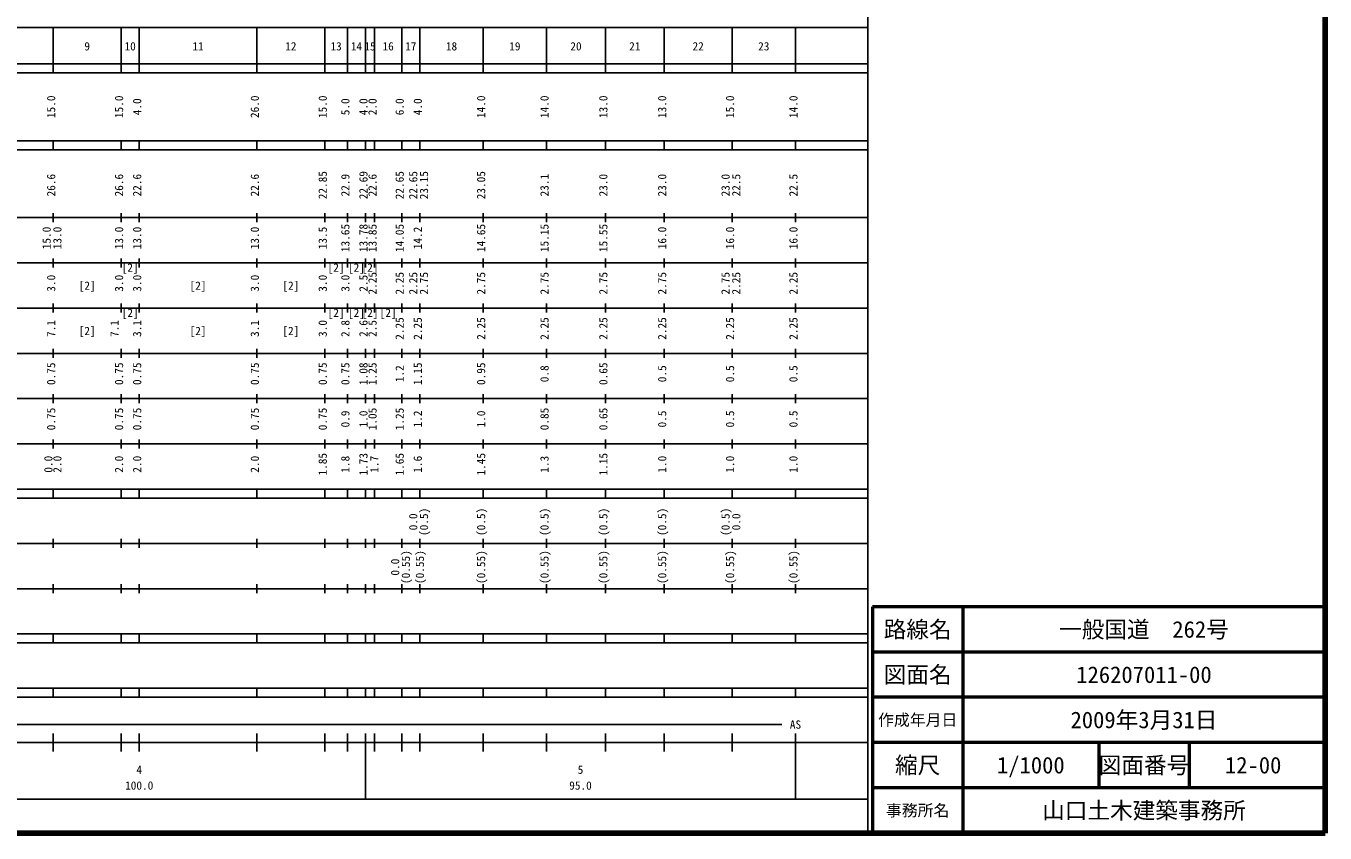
# Model space of a CAD drawing. Units: millimetres on the paper, enlarged 1000 times. Extents: x 40000 to 680000, y 20000 to 380000.
# Drawn here: x 392983 to 680000, y 20000 to 198357 of the extents above; entities that cross this region are included whole.
import ezdxf
from ezdxf.enums import TextEntityAlignment as Align

# ---------------------------------------------------------------- set-up
doc = ezdxf.new("R2010")
doc.units = ezdxf.units.MM
doc.header["$LTSCALE"] = 1000
for name, color, linetype, lineweight in [('M-TTL', 2, 'Continuous', 140), ('M-TTL-BAND', 7, 'Continuous', 25), ('M-TTL-FRAM', 2, 'Continuous', 50), ('M-TTL-LINE', 7, 'Continuous', 50)]:
    doc.layers.add(name, color=color, linetype=linetype, lineweight=lineweight)
doc.layers.add('M-TTL-TXT', color=7, linetype='Continuous')
doc.styles.add('ＭＳ ゴシック', font='')
doc.styles.get('ＭＳ ゴシック').set_extended_font_data('MS Gothic')

msp = doc.modelspace()

# ---------------------------------------------------------------- linework, layer by layer
at = {"layer": 'M-TTL'}
for p, q in [((680000, 20000), (680000, 380000)), ((40000, 20000), (680000, 20000))]:
    msp.add_line(p, q, dxfattribs=at)
at = {"layer": 'M-TTL-BAND'}
for p, q in [((579000, 20000), (579000, 370000)), ((68000, 198000), (579000, 198000)), ((399000, 188000), (399000, 198000)), ((414000, 188000), (414000, 198000)), ((418000, 188000), (418000, 198000)), ((444000, 188000), (444000, 198000)), ((459000, 188000), (459000, 198000)), ((464000, 188000), (464000, 198000)), ((468000, 188000), (468000, 198000)), ((470000, 188000), (470000, 198000)), ((476000, 188000), (476000, 198000)), ((480000, 188000), (480000, 198000)), ((494000, 188000), (494000, 198000)), ((508000, 188000), (508000, 198000)), ((521000, 188000), (521000, 198000)), ((534000, 188000), (534000, 198000)), ((549000, 188000), (549000, 198000)), ((563000, 188000), (563000, 198000)), ((40000, 190000), (579000, 190000)), ((40000, 188000), (579000, 188000)), ((40000, 173000), (579000, 173000)), ((399000, 171000), (399000, 173000)), ((414000, 171000), (414000, 173000)), ((418000, 171000), (418000, 173000)), ((444000, 171000), (444000, 173000)), ((459000, 171000), (459000, 173000)), ((464000, 171000), (464000, 173000)), ((468000, 171000), (468000, 173000)), ((470000, 171000), (470000, 173000)), ((476000, 171000), (476000, 173000)), ((480000, 171000), (480000, 173000)), ((494000, 171000), (494000, 173000)), ((508000, 171000), (508000, 173000)), ((521000, 171000), (521000, 173000)), ((534000, 171000), (534000, 173000)), ((549000, 171000), (549000, 173000)), ((563000, 171000), (563000, 173000)), ((40000, 171000), (579000, 171000)), ((40000, 156000), (579000, 156000)), ((399000, 155000), (399000, 157000)), ((414000, 155000), (414000, 157000)), ((418000, 155000), (418000, 157000)), ((444000, 155000), (444000, 157000)), ((459000, 155000), (459000, 157000)), ((464000, 155000), (464000, 157000)), ((468000, 155000), (468000, 157000)), ((470000, 155000), (470000, 157000)), ((476000, 155000), (476000, 157000)), ((480000, 155000), (480000, 157000)), ((494000, 155000), (494000, 157000)), ((508000, 155000), (508000, 157000)), ((521000, 155000), (521000, 157000)), ((534000, 155000), (534000, 157000)), ((549000, 155000), (549000, 157000)), ((563000, 155000), (563000, 157000)), ((399000, 145000), (399000, 147000)), ((414000, 145000), (414000, 147000)), ((418000, 145000), (418000, 147000)), ((444000, 145000), (444000, 147000)), ((459000, 145000), (459000, 147000)), ((464000, 145000), (464000, 147000)), ((468000, 145000), (468000, 147000)), ((470000, 145000), (470000, 147000)), ((476000, 145000), (476000, 147000)), ((480000, 145000), (480000, 147000)), ((494000, 145000), (494000, 147000)), ((508000, 145000), (508000, 147000)), ((521000, 145000), (521000, 147000)), ((534000, 145000), (534000, 147000)), ((549000, 145000), (549000, 147000)), ((563000, 145000), (563000, 147000)), ((46000, 146000), (579000, 146000)), ((52000, 136000), (579000, 136000)), ((399000, 135000), (399000, 137000)), ((414000, 135000), (414000, 137000)), ((418000, 135000), (418000, 137000)), ((444000, 135000), (444000, 137000)), ((459000, 135000), (459000, 137000)), ((464000, 135000), (464000, 137000)), ((468000, 135000), (468000, 137000)), ((470000, 135000), (470000, 137000)), ((476000, 135000), (476000, 137000)), ((480000, 135000), (480000, 137000)), ((494000, 135000), (494000, 137000)), ((508000, 135000), (508000, 137000)), ((521000, 135000), (521000, 137000)), ((534000, 135000), (534000, 137000)), ((549000, 135000), (549000, 137000)), ((563000, 135000), (563000, 137000)), ((399000, 125000), (399000, 127000)), ((414000, 125000), (414000, 127000)), ((418000, 125000), (418000, 127000)), ((444000, 125000), (444000, 127000)), ((459000, 125000), (459000, 127000)), ((464000, 125000), (464000, 127000)), ((468000, 125000), (468000, 127000)), ((470000, 125000), (470000, 127000)), ((476000, 125000), (476000, 127000)), ((480000, 125000), (480000, 127000)), ((494000, 125000), (494000, 127000)), ((508000, 125000), (508000, 127000)), ((521000, 125000), (521000, 127000)), ((534000, 125000), (534000, 127000)), ((549000, 125000), (549000, 127000)), ((563000, 125000), (563000, 127000)), ((46000, 126000), (579000, 126000)), ((52000, 116000), (579000, 116000)), ((399000, 115000), (399000, 117000)), ((414000, 115000), (414000, 117000)), ((418000, 115000), (418000, 117000)), ((444000, 115000), (444000, 117000)), ((459000, 115000), (459000, 117000)), ((464000, 115000), (464000, 117000)), ((468000, 115000), (468000, 117000)), ((470000, 115000), (470000, 117000)), ((476000, 115000), (476000, 117000)), ((480000, 115000), (480000, 117000)), ((494000, 115000), (494000, 117000)), ((508000, 115000), (508000, 117000)), ((521000, 115000), (521000, 117000)), ((534000, 115000), (534000, 117000)), ((549000, 115000), (549000, 117000)), ((563000, 115000), (563000, 117000)), ((399000, 105000), (399000, 107000)), ((414000, 105000), (414000, 107000)), ((418000, 105000), (418000, 107000)), ((444000, 105000), (444000, 107000)), ((459000, 105000), (459000, 107000)), ((464000, 105000), (464000, 107000)), ((468000, 105000), (468000, 107000)), ((470000, 105000), (470000, 107000)), ((476000, 105000), (476000, 107000)), ((480000, 105000), (480000, 107000)), ((494000, 105000), (494000, 107000)), ((508000, 105000), (508000, 107000)), ((521000, 105000), (521000, 107000)), ((534000, 105000), (534000, 107000)), ((549000, 105000), (549000, 107000)), ((563000, 105000), (563000, 107000)), ((46000, 106000), (579000, 106000)), ((40000, 96000), (579000, 96000)), ((399000, 94000), (399000, 96000)), ((414000, 94000), (414000, 96000)), ((418000, 94000), (418000, 96000)), ((444000, 94000), (444000, 96000)), ((459000, 94000), (459000, 96000)), ((464000, 94000), (464000, 96000)), ((468000, 94000), (468000, 96000)), ((470000, 94000), (470000, 96000)), ((476000, 94000), (476000, 96000)), ((480000, 94000), (480000, 96000)), ((494000, 94000), (494000, 96000)), ((508000, 94000), (508000, 96000)), ((521000, 94000), (521000, 96000)), ((534000, 94000), (534000, 96000)), ((549000, 94000), (549000, 96000)), ((563000, 94000), (563000, 96000)), ((40000, 94000), (579000, 94000)), ((49000, 84000), (579000, 84000)), ((399000, 83000), (399000, 85000)), ((414000, 83000), (414000, 85000)), ((418000, 83000), (418000, 85000)), ((444000, 83000), (444000, 85000)), ((459000, 83000), (459000, 85000)), ((464000, 83000), (464000, 85000)), ((468000, 83000), (468000, 85000)), ((470000, 83000), (470000, 85000)), ((476000, 83000), (476000, 85000)), ((480000, 83000), (480000, 85000)), ((494000, 83000), (494000, 85000)), ((508000, 83000), (508000, 85000)), ((521000, 83000), (521000, 85000)), ((534000, 83000), (534000, 85000)), ((549000, 83000), (549000, 85000)), ((563000, 83000), (563000, 85000)), ((399000, 73000), (399000, 75000)), ((414000, 73000), (414000, 75000)), ((418000, 73000), (418000, 75000)), ((444000, 73000), (444000, 75000)), ((459000, 73000), (459000, 75000)), ((464000, 73000), (464000, 75000)), ((468000, 73000), (468000, 75000)), ((470000, 73000), (470000, 75000)), ((476000, 73000), (476000, 75000)), ((480000, 73000), (480000, 75000)), ((494000, 73000), (494000, 75000)), ((508000, 73000), (508000, 75000)), ((521000, 73000), (521000, 75000)), ((534000, 73000), (534000, 75000)), ((549000, 73000), (549000, 75000)), ((563000, 73000), (563000, 75000)), ((40000, 74000), (579000, 74000)), ((40000, 64000), (579000, 64000)), ((399000, 62000), (399000, 64000)), ((414000, 62000), (414000, 64000)), ((418000, 62000), (418000, 64000)), ((444000, 62000), (444000, 64000)), ((459000, 62000), (459000, 64000)), ((464000, 62000), (464000, 64000)), ((468000, 62000), (468000, 64000)), ((470000, 62000), (470000, 64000)), ((476000, 62000), (476000, 64000)), ((480000, 62000), (480000, 64000)), ((494000, 62000), (494000, 64000)), ((508000, 62000), (508000, 64000)), ((521000, 62000), (521000, 64000)), ((534000, 62000), (534000, 64000)), ((549000, 62000), (549000, 64000)), ((563000, 62000), (563000, 64000)), ((40000, 62000), (579000, 62000)), ((40000, 52000), (579000, 52000)), ((399000, 50000), (399000, 52000)), ((414000, 50000), (414000, 52000)), ((418000, 50000), (418000, 52000)), ((444000, 50000), (444000, 52000)), ((459000, 50000), (459000, 52000)), ((464000, 50000), (464000, 52000)), ((468000, 50000), (468000, 52000)), ((470000, 50000), (470000, 52000)), ((476000, 50000), (476000, 52000)), ((480000, 50000), (480000, 52000)), ((494000, 50000), (494000, 52000)), ((508000, 50000), (508000, 52000)), ((521000, 50000), (521000, 52000)), ((534000, 50000), (534000, 52000)), ((549000, 50000), (549000, 52000)), ((563000, 50000), (563000, 52000)), ((40000, 50000), (579000, 50000)), ((71000, 44000), (560000, 44000)), ((399000, 38000), (399000, 42000)), ((414000, 38000), (414000, 42000)), ((418000, 38000), (418000, 42000)), ((444000, 38000), (444000, 42000)), ((459000, 38000), (459000, 42000)), ((464000, 38000), (464000, 42000)), ((468000, 27500), (468000, 42000)), ((470000, 38000), (470000, 42000)), ((476000, 38000), (476000, 42000)), ((480000, 38000), (480000, 42000)), ((494000, 38000), (494000, 42000)), ((508000, 38000), (508000, 42000)), ((521000, 38000), (521000, 42000)), ((534000, 38000), (534000, 42000)), ((549000, 38000), (549000, 42000)), ((563000, 27500), (563000, 42000)), ((40000, 40000), (579000, 40000)), ((68000, 27500), (579000, 27500))]:
    msp.add_line(p, q, dxfattribs=at)
at = {"layer": 'M-TTL-FRAM'}
for p, q in [((680000, 70000), (580000, 70000)), ((580000, 70000), (580000, 20000))]:
    msp.add_line(p, q, dxfattribs=at)
at = {"layer": 'M-TTL-LINE'}
for p, q in [((600000, 70000), (600000, 20000)), ((680000, 60000), (580000, 60000)), ((680000, 50000), (580000, 50000)), ((680000, 40000), (580000, 40000)), ((630000, 40000), (630000, 30000)), ((650000, 40000), (650000, 30000)), ((680000, 30000), (580000, 30000))]:
    msp.add_line(p, q, dxfattribs=at)

# ---------------------------------------------------------------- texts
at = {"layer": 'M-TTL-BAND', "style": 'ＭＳ ゴシック'}
for s, p in [('9', (406500, 192405)), ('10', (416000, 192405)), ('11', (431000, 192405)), ('12', (451500, 192405)), ('13', (461500, 192405)), ('14', (466000, 192405)), ('15', (469000, 192405)), ('16', (473000, 192405)), ('17', (478000, 192405)), ('18', (487000, 192405)), ('19', (501000, 192405)), ('20', (514500, 192405)), ('21', (527500, 192405)), ('22', (541500, 192405)), ('23', (556000, 192405)), ('[2]', (416000, 143500)), ('[2]', (461500, 143500)), ('[2]', (466000, 143500)), ('[2]', (469000, 143500)), ('[2]', (406500, 139500)), ('[2]', (431000, 139500)), ('[2]', (451500, 139500)), ('[2]', (416000, 133500)), ('[2]', (461500, 133500)), ('[2]', (466000, 133500)), ('[2]', (469000, 133500)), ('[2]', (473000, 133500)), ('[2]', (406500, 129500)), ('[2]', (431000, 129500)), ('[2]', (451500, 129500)), ('AS', (563000, 42500)), ('4', (418000, 32523)), ('5', (515500, 32523)), ('100.0', (418000, 29033)), ('95.0', (515500, 29033))]:
    msp.add_text(s, height=1833, dxfattribs=at).set_placement(p, align=Align.BOTTOM_CENTER)
for s, p in [('15.0', (400000, 180500)), ('15.0', (415000, 180500)), ('4.0', (419000, 180500)), ('26.0', (445000, 180500)), ('15.0', (460000, 180500)), ('5.0', (465000, 180500)), ('4.0', (469000, 180500)), ('2.0', (471000, 180500)), ('6.0', (477000, 180500)), ('4.0', (481000, 180500)), ('14.0', (495000, 180500)), ('14.0', (509000, 180500)), ('13.0', (522000, 180500)), ('13.0', (535000, 180500)), ('15.0', (550000, 180500)), ('14.0', (564000, 180500)), ('26.6', (400000, 163174)), ('26.6', (415000, 163174)), ('22.6', (419000, 163174)), ('22.6', (445000, 163174)), ('22.85', (460000, 163174)), ('22.9', (465000, 163174)), ('22.69', (469000, 163174)), ('22.6', (471000, 163174)), ('22.65', (477000, 163174)), ('22.65', (480000, 163174)), ('23.15', (482370, 163174)), ('23.05', (495000, 163174)), ('23.1', (509000, 163174)), ('23.0', (522000, 163174)), ('23.0', (535000, 163174)), ('23.0', (549000, 163174)), ('22.5', (551370, 163174)), ('22.5', (564000, 163174)), ('15.0', (399000, 151500)), ('13.0', (401370, 151500)), ('13.0', (415000, 151500)), ('13.0', (419000, 151500)), ('13.0', (445000, 151500)), ('13.5', (460000, 151500)), ('13.65', (465000, 151500)), ('13.78', (469000, 151500)), ('13.85', (471000, 151500)), ('14.05', (477000, 151500)), ('14.2', (481000, 151500)), ('14.65', (495000, 151500)), ('15.15', (509000, 151500)), ('15.55', (522000, 151500)), ('16.0', (535000, 151500)), ('16.0', (550000, 151500)), ('16.0', (564000, 151500)), ('2.25', (471000, 141500)), ('2.25', (477000, 141500)), ('2.25', (480000, 141500)), ('2.75', (482370, 141500)), ('2.75', (495000, 141500)), ('2.75', (509000, 141500)), ('2.75', (522000, 141500)), ('2.75', (535000, 141500)), ('2.75', (549000, 141500)), ('2.25', (551370, 141500)), ('2.25', (564000, 141500)), ('3.0', (400000, 141500)), ('3.0', (415000, 141500)), ('3.0', (419000, 141500)), ('3.0', (445000, 141500)), ('3.0', (460000, 141500)), ('3.0', (465000, 141500)), ('2.5', (469000, 141500)), ('7.1', (400000, 131500)), ('7.1', (414000, 131500)), ('3.1', (419000, 131500)), ('3.1', (445000, 131500)), ('3.0', (460000, 131500)), ('2.8', (465000, 131500)), ('2.6', (469000, 131500)), ('2.5', (471000, 131500)), ('2.25', (477000, 131500)), ('2.25', (481000, 131500)), ('2.25', (495000, 131500)), ('2.25', (509000, 131500)), ('2.25', (522000, 131500)), ('2.25', (535000, 131500)), ('2.25', (550000, 131500)), ('2.25', (564000, 131500)), ('0.75', (400000, 121500)), ('0.75', (415000, 121500)), ('0.75', (419000, 121500)), ('0.75', (445000, 121500)), ('0.75', (460000, 121500)), ('0.75', (465000, 121500)), ('1.08', (469000, 121500)), ('1.25', (471000, 121500)), ('1.15', (481000, 121500)), ('0.95', (495000, 121500)), ('0.65', (522000, 121500)), ('1.2', (477000, 121500)), ('0.8', (509000, 121500)), ('0.5', (535000, 121500)), ('0.5', (550000, 121500)), ('0.5', (564000, 121500)), ('0.75', (400000, 111500)), ('0.75', (415000, 111500)), ('0.75', (419000, 111500)), ('0.75', (445000, 111500)), ('0.75', (460000, 111500)), ('0.9', (465000, 111500)), ('1.0', (469000, 111500)), ('1.05', (471000, 111500)), ('1.25', (477000, 111500)), ('1.2', (481000, 111500)), ('1.0', (495000, 111500)), ('0.85', (509000, 111500)), ('0.65', (522000, 111500)), ('0.5', (535000, 111500)), ('0.5', (550000, 111500)), ('0.5', (564000, 111500)), ('1.85', (460000, 101500)), ('1.73', (469000, 101500)), ('1.65', (477000, 101500)), ('1.45', (495000, 101500)), ('1.15', (522000, 101500)), ('0.0', (399385, 101500)), ('2.0', (401370, 101500)), ('2.0', (415000, 101500)), ('2.0', (419000, 101500)), ('2.0', (445000, 101500)), ('1.8', (465000, 101500)), ('1.7', (471416, 101500)), ('1.6', (481000, 101500)), ('1.3', (509000, 101500)), ('1.0', (535000, 101500)), ('1.0', (550000, 101500)), ('1.0', (564000, 101500)), ('0.0', (480000, 88764)), ('(0.5)', (482370, 88764)), ('(0.5)', (495000, 88764)), ('(0.5)', (509000, 88764)), ('(0.5)', (522000, 88764)), ('(0.5)', (535000, 88764)), ('(0.5)', (549000, 88764)), ('0.0', (551370, 88764)), ('0.0', (476000, 78764)), ('(0.55)', (478370, 78764)), ('(0.55)', (481467, 78764)), ('(0.55)', (495000, 78764)), ('(0.55)', (509000, 78764)), ('(0.55)', (522000, 78764)), ('(0.55)', (535000, 78764)), ('(0.55)', (550000, 78764)), ('(0.55)', (564000, 78764))]:
    msp.add_text(s, height=1833, rotation=90, dxfattribs=at).set_placement(p, align=Align.BOTTOM_CENTER)
at = {"layer": 'M-TTL-TXT', "style": 'ＭＳ ゴシック'}
for s, height, p in [('路線名', 3666, (590000, 65000)), ('路線名', 3666, (590000, 65000)), ('一般国道\u3000262号', 3666, (640000, 65000)), ('図面名', 3666, (590000, 55000)), ('図面名', 3666, (590000, 55000)), ('126207011-00', 3666, (640000, 55000)), ('作成年月日', 2566, (590000, 45000)), ('作成年月日', 2566, (590000, 45000)), ('2009年3月31日', 3666, (640000, 45000)), ('縮尺', 3666, (590000, 35000)), ('縮尺', 3666, (590000, 35000)), ('1/1000', 3666, (615000, 35000)), ('図面番号', 3666, (640000, 35000)), ('図面番号', 3666, (640000, 35000)), ('12-00', 3666, (664125, 35000)), ('事務所名', 2566, (590000, 25000)), ('事務所名', 2566, (590000, 25000)), ('山口土木建築事務所', 3666, (640000, 25000))]:
    msp.add_text(s, height=height, dxfattribs=at).set_placement(p, align=Align.MIDDLE_CENTER)

doc.saveas('drawing.dxf')
